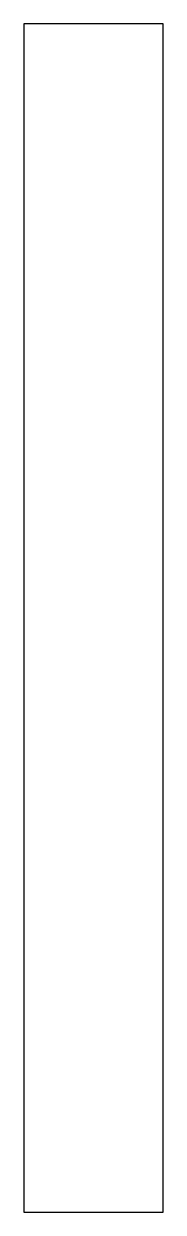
# Model space of a CAD drawing. Header units: millimetres. Extents: x -10 to 10, y -85 to 85.
import ezdxf

# ---------------------------------------------------------------- set-up
doc = ezdxf.new("R2010")
doc.units = ezdxf.units.MM

msp = doc.modelspace()

# ---------------------------------------------------------------- linework, layer by layer
msp.add_lwpolyline([(10, -85), (10, 85), (-10, 85), (-10, -85)], close=True)

doc.saveas('drawing.dxf')
